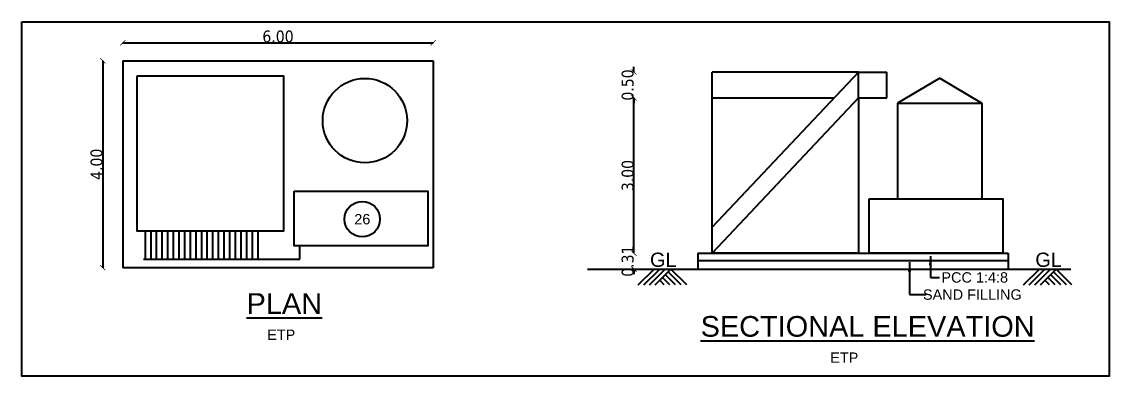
# Model space of a CAD drawing. Header units: metres. Extents: x 0 to 11269, y -5244 to -4054.
# Drawn here: x 10688.73 to 10709.75, y -4860.63 to -4853.77 of the extents above; entities that cross this region are included whole.
import ezdxf

# ---------------------------------------------------------------- set-up
doc = ezdxf.new("R2010")
doc.units = ezdxf.units.M
doc.header["$MEASUREMENT"] = 0
doc.header["$PDMODE"] = 2
doc.linetypes.add('HIDDEN', pattern=[0.375, 0.25, -0.125])
for name, color, linetype in [('2CON', 5, 'Continuous'), ('3CON', 3, 'Continuous'), ('4CON', 4, 'Continuous'), ('5CON', 2, 'Continuous'), ('DIM', 3, 'Continuous'), ('DIST_EXIT', 7, 'Continuous'), ('TEX', 2, 'Continuous')]:
    doc.layers.add(name, color=color, linetype=linetype)
doc.styles.get("Standard").update_dxf_attribs({"font": 'arial.ttf'})
doc.styles.add('STYLE1', font='tahoma.ttf', dxfattribs={"height": 0.23})
doc.styles.add('SUBBU3', font='swissl.ttf', dxfattribs={"width": 0.8})
doc.dimstyles.new('FLOOR PLAN', dxfattribs={"dimtxt": 0.4, "dimasz": 0.1, "dimexe": 0.18, "dimexo": 0.0625, "dimgap": 0, "dimtad": 1, "dimzin": 0, "dimdsep": 46, "dimtxsty": 'Standard', "dimblk": 'ARCHTICK', "dimcen": 0.09, "dimse1": 1, "dimse2": 1, "dimclrd": 254, "dimclrt": 3, "dimadec": 0, "dimazin": 0, "dimtfac": 1, "dimtix": 1, "dimtofl": 0, "dimtmove": 1, "dimatfit": 0, "dimfxl": 0, "dimtolj": 1, "dimtzin": 0, "dimlwd": -1, "dimarcsym": 0})
doc.dimstyles.get("Standard").update_dxf_attribs({"dimtxt": 0.18, "dimasz": 0.18, "dimexe": 0.18, "dimexo": 0.0625, "dimgap": 0.09, "dimtad": 0, "dimtih": 1, "dimtoh": 1, "dimdec": 4, "dimzin": 0, "dimdsep": 46, "dimtxsty": 'Standard', "dimcen": 0.09, "dimadec": 0, "dimazin": 0, "dimtfac": 1, "dimtdec": 4, "dimtofl": 0, "dimtmove": 0, "dimatfit": 3, "dimfxl": 0, "dimtolj": 1, "dimtzin": 0, "dimarcsym": 0})

# ---------------------------------------------------------------- blocks, each defined once
blk = doc.blocks.new('_ArchTick')
at = {"color": 0, "lineweight": 0, "const_width": 0.15}
blk.add_lwpolyline([(-0.5, -0.5), (0.5, 0.5)], dxfattribs=at)
blk = doc.blocks.new('*D569')
at = {"layer": 'DEFPOINTS', "color": 0, "linetype": 'ByBlock', "ltscale": 100}
for p in [(10530.74, -4745.897), (10524.74, -4746.248), (10530.74, -4746.248)]:
    blk.add_point(p, dxfattribs=at)
at = {"layer": 'DIM', "color": 254, "linetype": 'HIDDEN', "ltscale": 100}
blk.add_line((10524.74, -4745.897), (10530.74, -4745.897), dxfattribs=at)
at = {"layer": 'DIM', "color": 254, "linetype": 'ByBlock', "ltscale": 100, "xscale": 0.1, "yscale": 0.1, "zscale": 0.1, "rotation": 180}
blk.add_blockref('_ArchTick', (10524.74, -4745.897), dxfattribs=at)
at = {"layer": 'DIM', "color": 254, "linetype": 'ByBlock', "ltscale": 100, "xscale": 0.1, "yscale": 0.1, "zscale": 0.1}
blk.add_blockref('_ArchTick', (10530.74, -4745.897), dxfattribs=at)
at = {"layer": 'DIM', "color": 3, "linetype": 'ByBlock', "ltscale": 100, "insert": (10527.74, -4745.777), "char_height": 0.23, "attachment_point": 5, "style": 'STYLE1'}
blk.add_mtext('\\A1;6.00', dxfattribs=at)
blk = doc.blocks.new('*D570')
at = {"layer": 'DEFPOINTS', "color": 0, "linetype": 'ByBlock', "ltscale": 100}
for p in [(10524.74, -4746.248), (10524.352, -4750.248), (10524.74, -4750.248)]:
    blk.add_point(p, dxfattribs=at)
at = {"layer": 'DIM', "color": 254, "linetype": 'HIDDEN', "ltscale": 100}
blk.add_line((10524.352, -4746.248), (10524.352, -4750.248), dxfattribs=at)
at = {"layer": 'DIM', "color": 254, "linetype": 'ByBlock', "ltscale": 100, "xscale": 0.1, "yscale": 0.1, "zscale": 0.1}
for p, rotation in [((10524.352, -4746.248), 90), ((10524.352, -4750.248), 270)]:
    blk.add_blockref('_ArchTick', p, dxfattribs=dict(at, rotation=rotation))
at = {"layer": 'DIM', "color": 3, "linetype": 'ByBlock', "ltscale": 100, "insert": (10524.232, -4748.248), "char_height": 0.23, "attachment_point": 5, "rotation": 90, "style": 'STYLE1'}
blk.add_mtext('\\A1;4.00', dxfattribs=at)
blk = doc.blocks.new('*D571')
at = {"layer": 'DEFPOINTS', "color": 0, "linetype": 'ByBlock', "ltscale": 100}
for p in [(10534.622, -4749.969), (10535.856, -4749.969), (10535.856, -4750.274)]:
    blk.add_point(p, dxfattribs=at)
at = {"layer": 'DIM', "color": 254, "linetype": 'HIDDEN', "ltscale": 100}
for p, q in [((10534.622, -4749.969), (10534.622, -4749.869)), ((10534.622, -4750.274), (10534.622, -4750.374))]:
    blk.add_line(p, q, dxfattribs=at)
at = {"layer": 'DIM', "color": 254, "linetype": 'ByBlock', "ltscale": 100, "xscale": 0.1, "yscale": 0.1, "zscale": 0.1}
for p, rotation in [((10534.622, -4749.969), 270), ((10534.622, -4750.274), 90)]:
    blk.add_blockref('_ArchTick', p, dxfattribs=dict(at, rotation=rotation))
at = {"layer": 'DIM', "color": 3, "linetype": 'ByBlock', "ltscale": 100, "insert": (10534.502, -4750.121), "char_height": 0.23, "attachment_point": 5, "rotation": 90, "style": 'STYLE1'}
blk.add_mtext('\\A1;0.31', dxfattribs=at)
blk = doc.blocks.new('*D572')
at = {"layer": 'DEFPOINTS', "color": 0, "linetype": 'ByBlock', "ltscale": 100}
for p in [(10534.622, -4746.964), (10536.133, -4746.964), (10535.856, -4749.969)]:
    blk.add_point(p, dxfattribs=at)
at = {"layer": 'DIM', "color": 254, "linetype": 'HIDDEN', "ltscale": 100}
blk.add_line((10534.622, -4749.969), (10534.622, -4746.964), dxfattribs=at)
at = {"layer": 'DIM', "color": 254, "linetype": 'ByBlock', "ltscale": 100, "xscale": 0.1, "yscale": 0.1, "zscale": 0.1}
for p, rotation in [((10534.622, -4746.964), 90), ((10534.622, -4749.969), 270)]:
    blk.add_blockref('_ArchTick', p, dxfattribs=dict(at, rotation=rotation))
at = {"layer": 'DIM', "color": 3, "linetype": 'ByBlock', "ltscale": 100, "insert": (10534.502, -4748.466), "char_height": 0.23, "attachment_point": 5, "rotation": 90, "style": 'STYLE1'}
blk.add_mtext('\\A1;3.00', dxfattribs=at)
blk = doc.blocks.new('*D573')
at = {"layer": 'DEFPOINTS', "color": 0, "linetype": 'ByBlock', "ltscale": 100}
for p in [(10534.622, -4746.463), (10536.133, -4746.463), (10536.133, -4746.964)]:
    blk.add_point(p, dxfattribs=at)
at = {"layer": 'DIM', "color": 254, "linetype": 'HIDDEN', "ltscale": 100}
for p, q in [((10534.622, -4746.463), (10534.622, -4746.363)), ((10534.622, -4746.964), (10534.622, -4747.064))]:
    blk.add_line(p, q, dxfattribs=at)
at = {"layer": 'DIM', "color": 254, "linetype": 'ByBlock', "ltscale": 100, "xscale": 0.1, "yscale": 0.1, "zscale": 0.1}
for p, rotation in [((10534.622, -4746.463), 270), ((10534.622, -4746.964), 90)]:
    blk.add_blockref('_ArchTick', p, dxfattribs=dict(at, rotation=rotation))
at = {"layer": 'DIM', "color": 3, "linetype": 'ByBlock', "ltscale": 100, "insert": (10534.502, -4746.714), "char_height": 0.23, "attachment_point": 5, "rotation": 90, "style": 'STYLE1'}
blk.add_mtext('\\A1;0.50', dxfattribs=at)
blk = doc.blocks.new('A$Cc4c2149f')
at = {"linetype": 'ByBlock'}
blk.add_lwpolyline([(0, 6.857), (21.028, 6.857), (21.028, 0), (0, 0)], close=True, dxfattribs=at)
at = {"layer": '2CON', "color": 1}
for p, q in [((11.922, 1.769), (12.227, 2.074)), ((12.03, 1.769), (12.335, 2.074)), ((12.138, 1.769), (12.443, 2.074)), ((12.246, 1.769), (12.551, 2.074)), ((12.533, 1.769), (12.389, 1.912)), ((12.641, 1.769), (12.443, 1.966)), ((12.749, 1.769), (12.497, 2.02)), ((12.857, 1.769), (12.551, 2.074)), ((19.372, 1.769), (19.677, 2.074)), ((19.48, 1.769), (19.785, 2.074)), ((19.588, 1.769), (19.893, 2.074)), ((19.696, 1.769), (20.001, 2.074)), ((19.983, 1.769), (19.839, 1.912)), ((20.091, 1.769), (19.893, 1.966)), ((20.199, 1.769), (19.947, 2.02)), ((20.307, 1.769), (20.001, 2.074)), ((12.425, 1.769), (12.335, 1.858)), ((19.875, 1.769), (19.785, 1.858))]:
    blk.add_line(p, q, dxfattribs=at)
at = {"layer": 'DIM', "color": 4, "linetype": 'ByBlock', "ltscale": 100}
for p, q in [((1.955, 6.1), (7.955, 6.1)), ((1.955, 6.1), (1.955, 2.1)), ((7.955, 6.1), (7.955, 2.1)), ((16.179, 5.885), (13.348, 2.881)), ((16.179, 5.885), (13.348, 5.885)), ((13.348, 5.384), (13.348, 5.885)), ((16.179, 5.384), (16.179, 5.885)), ((16.179, 5.885), (16.726, 5.885)), ((16.726, 5.384), (16.726, 5.885)), ((17.751, 5.764), (16.935, 5.285)), ((17.751, 5.764), (18.566, 5.285)), ((16.179, 5.384), (13.348, 2.379)), ((16.179, 5.384), (16.726, 5.384)), ((16.935, 5.285), (16.935, 3.435)), ((16.935, 5.285), (18.566, 5.285)), ((18.566, 5.285), (18.566, 3.435)), ((2.384, 2.807), (2.384, 2.266)), ((2.493, 2.807), (2.493, 2.266)), ((2.602, 2.807), (2.602, 2.266)), ((2.711, 2.807), (2.711, 2.266)), ((2.82, 2.807), (2.82, 2.266)), ((2.929, 2.807), (2.929, 2.266)), ((3.038, 2.807), (3.038, 2.266)), ((3.147, 2.807), (3.147, 2.266)), ((3.256, 2.807), (3.256, 2.266)), ((3.364, 2.807), (3.364, 2.266)), ((3.473, 2.807), (3.473, 2.266)), ((3.582, 2.807), (3.582, 2.266)), ((3.691, 2.807), (3.691, 2.266)), ((3.8, 2.807), (3.8, 2.266)), ((3.909, 2.807), (3.909, 2.266)), ((4.018, 2.807), (4.018, 2.266)), ((4.127, 2.807), (4.127, 2.266)), ((4.236, 2.807), (4.236, 2.266)), ((4.345, 2.807), (4.345, 2.266)), ((4.454, 2.807), (4.454, 2.266)), ((4.563, 2.807), (4.563, 2.266)), ((5.379, 2.266), (5.379, 2.521)), ((13.071, 2.379), (13.071, 2.074)), ((13.071, 2.379), (19.071, 2.379)), ((19.071, 2.379), (19.071, 2.074)), ((2.354, 2.266), (5.379, 2.266)), ((13.071, 2.242), (19.071, 2.242)), ((7.955, 2.1), (1.955, 2.1)), ((10.939, 2.074), (20.285, 2.074))]:
    blk.add_line(p, q, dxfattribs=at)
for points in [[(2.232, 5.811), (5.063, 5.811), (5.063, 2.807), (2.232, 2.807)], [(5.269, 3.577), (7.855, 3.577), (7.855, 2.521), (5.269, 2.521)], [(16.385, 3.435), (18.971, 3.435), (18.971, 2.379), (16.385, 2.379)]]:
    blk.add_lwpolyline(points, close=True, dxfattribs=at)
blk.add_lwpolyline([(16.179, 5.384), (16.179, 2.379), (13.348, 2.379), (13.348, 5.384), (15.707, 5.384)], dxfattribs=at)
for centre, radius in [((6.635, 4.945), 0.816), ((6.584, 3.038), 0.343)]:
    blk.add_circle(centre, radius, dxfattribs=at)
at = {"layer": '2CON', "color": 6, "linetype": 'Continuous'}
blk.add_text('26', height=0.2, dxfattribs=at).set_placement((6.43, 2.938))
at = {"layer": '3CON'}
for p in [(4.746, 0.702), (15.633, 0.26)]:
    blk.add_text('ETP', height=0.2, dxfattribs=at).set_placement(p)
at = {"layer": '4CON', "color": 3}
blk.add_text('SAND FILLING', height=0.2, dxfattribs=at).set_placement((17.426, 1.48))
at = {"layer": '4CON', "color": 3, "ltscale": 30, "insert": (17.783, 2.012), "char_height": 0.2, "attachment_point": 1}
blk.add_mtext('PCC 1:4:8', dxfattribs=at)
at = {"layer": '5CON'}
for p in [(12.148, 2.116), (19.598, 2.116)]:
    blk.add_text('GL', height=0.275, dxfattribs=at).set_placement(p)
at = {"layer": 'TEX', "style": 'SUBBU3'}
for s, p in [('%%UPLAN', (4.347, 1.207)), ('%%USECTIONAL ELEVATION', (13.127, 0.765))]:
    blk.add_text(s, height=0.4, dxfattribs=at).set_placement(p)
at = {"layer": 'DIM', "color": 4, "linetype": 'ByBlock', "ltscale": 100}
dim = blk.add_linear_dim(base=(7.955, 6.451), p1=(1.955, 6.1), p2=(7.955, 6.1), dimstyle='FLOOR PLAN', override={"dimtxsty": 'STYLE1'}, dxfattribs=at)
dim.commit()
dim.dimension.update_dxf_attribs({"geometry": '*D569', "text_midpoint": (4.955, 6.571), "insert": (-10522.785, 4752.348)})
dim = blk.add_linear_dim(base=(1.567, 2.1), p1=(1.955, 6.1), p2=(1.955, 2.1), angle=90, dimstyle='FLOOR PLAN', override={"dimtxsty": 'STYLE1'}, dxfattribs=at)
dim.commit()
dim.dimension.update_dxf_attribs({"geometry": '*D570', "text_midpoint": (1.447, 4.1), "insert": (-10522.785, 4752.348)})
at = {"layer": 'DIM', "color": 7, "linetype": 'ByBlock', "ltscale": 100}
for base, p1, p2, picture, middle, set_off in [((11.837, 5.885), (13.348, 5.384), (13.348, 5.885), '*D573', (11.717, 5.634), (-10522.785, 4752.348)), ((11.8367, 5.3837), (13.0707, 2.3794), (13.3478, 5.3837), '*D572', (11.7169, 3.8816), (-10522.7851, 4752.3479)), ((11.836708442, 2.379418765), (13.070695286, 2.074418765), (13.070695286, 2.379418765), '*D571', (11.716919994, 2.226918765), (-10522.785124433, 4752.347929897))]:
    dim = blk.add_linear_dim(base=base, p1=p1, p2=p2, angle=90, dimstyle='FLOOR PLAN', override={"dimtxsty": 'STYLE1'}, dxfattribs=at)
    dim.commit()
    dim.dimension.update_dxf_attribs({"geometry": picture, "text_midpoint": middle, "insert": set_off})
at = {"layer": '4CON', "ltscale": 30, "annotation_type": 0, "has_hookline": 1, "hookline_direction": 1, "text_width": 1.255}
blk.add_leader([(17.569, 2.326), (17.569, 1.912), (17.743, 1.912)], dimstyle='Standard', override={"dimgap": 0.04, "dimtad": 0}, dxfattribs=at)
at = {"layer": '4CON', "ltscale": 30}
blk.add_leader([(17.166, 2.206), (17.166, 1.583), (17.486, 1.583)], dimstyle='Standard', override={"dimgap": 0.04, "dimtad": 0}, dxfattribs=at)

msp = doc.modelspace()

# ---------------------------------------------------------------- block references
at = {"layer": 'DIST_EXIT', "linetype": 'ByBlock'}
msp.add_blockref('A$Cc4c2149f', (10688.72668, -4860.63021), dxfattribs=at)

doc.saveas('drawing.dxf')
